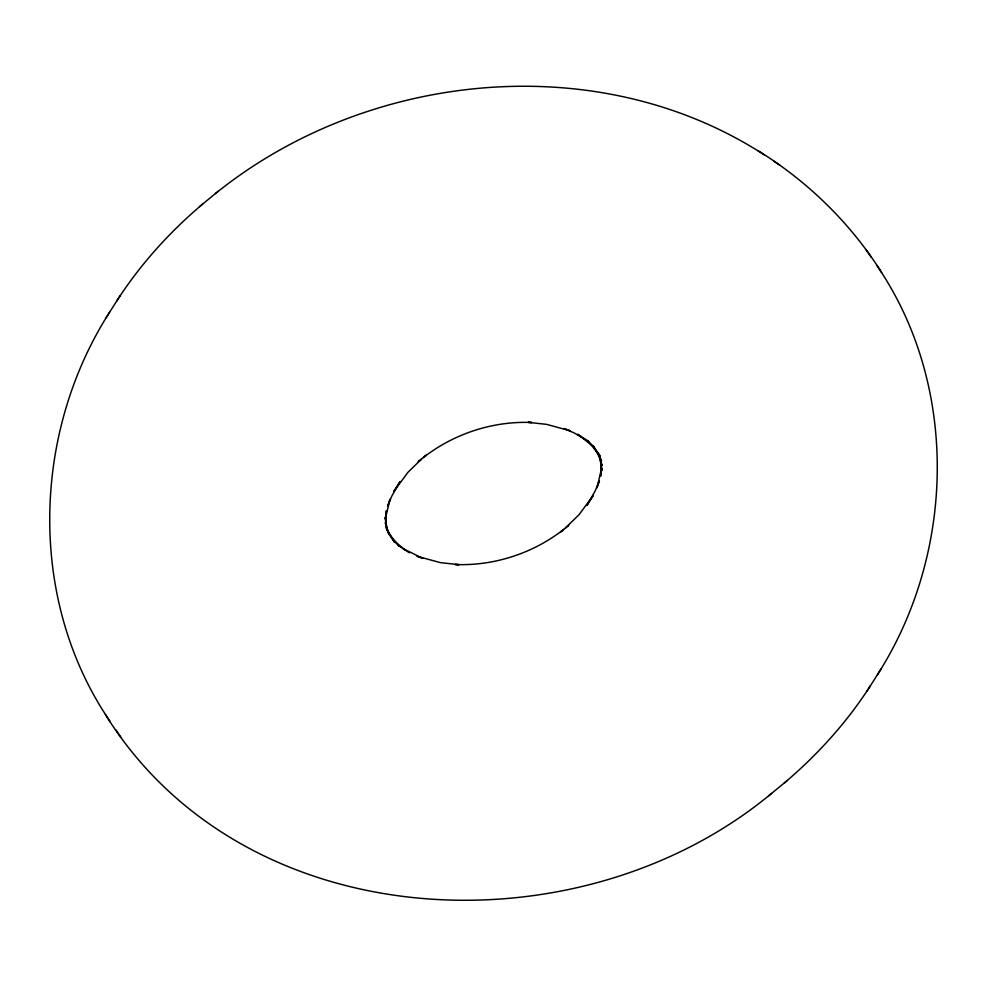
<?xml version="1.0" encoding="UTF-8"?>
<svg xmlns="http://www.w3.org/2000/svg" width="987" height="987" viewBox="0 0 987 987"><rect width="100%" height="100%" fill="white"/><g stroke="black" fill="none" stroke-linecap="round" stroke-linejoin="round"><path stroke-width="1.48" d="M109.582 312.262C31.646 433.959 27.685 601.453 110.371 721.855M877.418 674.738C955.354 553.041 959.315 385.547 876.629 265.145M116.713 301.047C140.142 264.541 169.591 232.031 202.68 204.038M784.32 782.962C817.409 754.969 846.858 722.459 870.287 685.953M106.127 317.74L119.995 295.841M867.005 691.159L880.873 669.26M215.474 193.551C367.139 70.99 598.245 47.117 764.246 154.823M105.375 714.489C244.48 938.39 578.579 953.861 771.526 793.449M199.633 206.554L218.201 191.281M768.799 795.719L787.367 780.446M403.041 548.612L422.942 558.457L416.958 556.236L440.387 562.639L458.992 564.663L455.167 564.515C493.907 566.106 533.017 553.411 563.528 529.513L560.801 531.783L568.722 525.257L565.674 527.774L579.011 514.708L593.409 495.227L586.92 505.492L595.235 490.847L599.43 480.694L596.95 487.874L601.7 467.998L600.602 476.351L601.194 461.904L601.7 470.725L599.874 456.895L602.008 465.691L597.851 452.552L601.515 460.855L593.076 445.618M757.991 150.666C807.65 181.337 850.51 223.062 881.625 272.511M773.771 161.165L780.236 165.458M398.514 545.601L409.309 552.769M404.978 549.895L393.196 540.099L399.106 546.033L388.298 533.091M866.241 249.896L871.176 257.175M593.236 445.865L600.047 455.883L587.894 440.967L593.804 446.901L577.691 434.231L588.486 441.399L574.348 433.009L564.058 428.543L570.042 430.764L546.613 424.361L528.008 422.337L531.833 422.485C493.093 420.894 453.983 433.589 423.472 457.487L426.199 455.217L418.278 461.743L421.326 459.226L407.989 472.292L393.591 491.773L400.08 481.508L391.765 496.153L387.57 506.306L390.05 499.126L385.3 519.002L386.398 510.649L385.806 525.096L385.386 517.743M388.619 533.572L394.578 542.344L386.435 528.255M115.824 729.825L120.759 737.104M386.09 527.527L389.149 534.448L385.374 522.802L387.126 530.105L385.386 517.435"/></g></svg>
